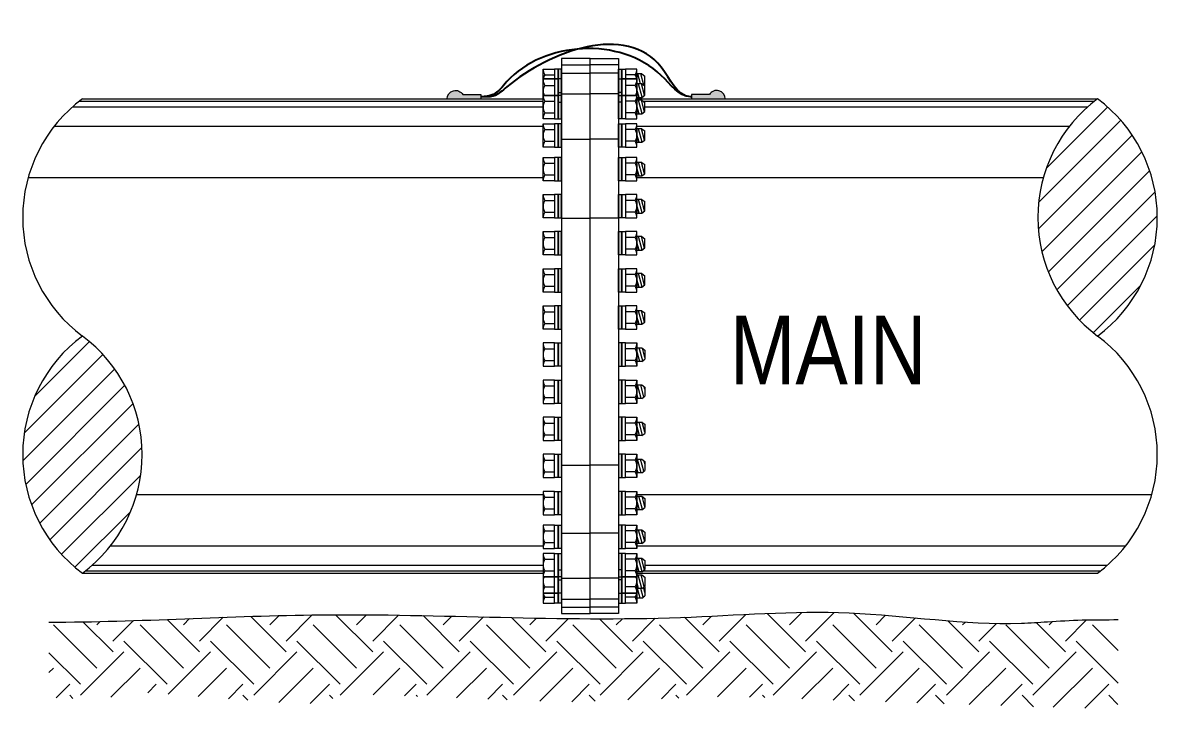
# Model space of a CAD drawing. Header units: inches. Extents: x 0 to 4744, y 0 to 4696.
# Drawn here: x 1224.39 to 1253.11, y 2409.39 to 2426.74 of the extents above; entities that cross this region are included whole.
import ezdxf

# ---------------------------------------------------------------- set-up
doc = ezdxf.new("R2010")
doc.units = ezdxf.units.IN
doc.header["$LTSCALE"] = 0.2
doc.header["$MEASUREMENT"] = 0
for name, color, linetype, lineweight in [('E-WELD', 52, 'Continuous', 15), ('E-WIRE-LEAD', 50, 'Continuous', 25), ('G-ANNO', 122, 'Continuous', 20), ('O-ERTH', 33, 'Continuous', 20), ('U-PIPE', 4, 'Continuous', 15)]:
    doc.layers.add(name, color=color, linetype=linetype, lineweight=lineweight)
doc.styles.get("Standard").update_dxf_attribs({"font": 'ARIALN.TTF'})
pattern_1 = [(105, (916.80963, 1851.597336), (-0.072445042, -0.0194115904), [])]
pattern_2 = [(105, (916.80963, 1851.335344), (-0.072445042, -0.0194115904), [])]
pattern_3 = [(105, (916.80963, 1852.015315), (-0.072445042, -0.0194115904), [])]
pattern_4 = [(105, (916.80963, 1850.8789), (-0.072445042, -0.0194115904), [])]
pattern_5 = [(105, (916.80963, 1850.027466), (-0.072445042, -0.0194115904), [])]
pattern_6 = [(105, (916.80963, 1849.08868), (-0.072445042, -0.0194115904), [])]
pattern_7 = [(105, (916.80963, 1848.1499), (-0.072445042, -0.0194115904), [])]
pattern_8 = [(105, (916.80963, 1847.21112), (-0.072445042, -0.0194115904), [])]
pattern_9 = [(105, (916.80963, 1846.27233), (-0.072445042, -0.0194115904), [])]

msp = doc.modelspace()

# ---------------------------------------------------------------- hatches: boundary and pattern name
at = {"layer": 'E-WELD'}
h = msp.add_hatch(color=256, dxfattribs=at)
h.dxf.hatch_style = 1
edge = h.paths.add_edge_path()
edge.add_line((1235.133, 2424.80794), (1235.99015, 2424.80794))
edge.add_line((1235.99015, 2424.80794), (1235.99015, 2424.91508))
edge.add_line((1235.99015, 2424.91508), (1235.53287, 2424.91508))
edge.add_arc((1235.34729, 2424.80794), 0.21429, 30, 180)
h = msp.add_hatch(color=256, dxfattribs=at)
h.dxf.hatch_style = 1
edge = h.paths.add_edge_path()
edge.add_line((1241.3148, 2424.80794), (1242.17195, 2424.80794))
edge.add_arc((1241.95766, 2424.80794), 0.21429, 360, 510)
edge.add_line((1241.77208, 2424.91508), (1241.3148, 2424.91508))
edge.add_line((1241.3148, 2424.91508), (1241.3148, 2424.80794))
at = {"layer": 'O-ERTH'}
h = msp.add_hatch(dxfattribs=at)
h.set_pattern_fill('EARTH', color=256, scale=6.196816, angle=45)
h.set_pattern_definition([(45, (365.6525, 2119.6991), (2e-16, 2.1909055), [1.549204, -1.549204]), (45, (365.2417, 2120.1099), (2e-16, 2.1909055), [1.549204, -1.549204]), (45, (364.8309, 2120.5207), (2e-16, 2.1909055), [1.549204, -1.549204]), (135, (364.8309, 2120.7946), (-2.1909055, 2e-16), [1.549204, -1.549204]), (135, (365.2417, 2121.2054), (-2.1909055, 2e-16), [1.549204, -1.549204]), (135, (365.6525, 2121.6161), (-2.1909055, 2e-16), [1.549204, -1.549204])])
h.paths.add_polyline_path([(1225.05771, 2411.56818), (1225.05771, 2409.66349), (1226.45293, 2409.60959), (1227.08044, 2409.81868), (1231.55666, 2409.48414), (1232.74503, 2409.75014), (1238.1345, 2409.54684), (1242.30997, 2409.69077), (1247.2144, 2409.51658), (1251.27316, 2409.38857), (1252.11765, 2409.48789), (1252.11765, 2411.64018), (1252.03349, 2411.63532), (1251.77988, 2411.62913), (1251.52599, 2411.62694), (1251.27209, 2411.62434), (1251.01846, 2411.61726), (1250.76511, 2411.60537), (1250.5119, 2411.59036), (1250.2587, 2411.57398), (1250.00544, 2411.55817), (1249.75216, 2411.54526), (1249.49888, 2411.53749), (1249.24565, 2411.53542), (1248.99243, 2411.5385), (1248.73924, 2411.54613), (1248.48607, 2411.55775), (1248.23292, 2411.57277), (1247.97977, 2411.59062), (1247.72662, 2411.61072), (1247.47348, 2411.63249), (1247.22034, 2411.65534), (1246.96718, 2411.67872), (1246.71402, 2411.70202), (1246.46084, 2411.72468), (1246.20763, 2411.74612), (1245.95441, 2411.76576), (1245.70115, 2411.78302), (1245.44786, 2411.79732), (1245.19452, 2411.8081), (1244.94115, 2411.81518), (1244.68775, 2411.81886), (1244.4343, 2411.81946), (1244.18083, 2411.81729), (1243.92732, 2411.81267), (1243.67379, 2411.80592), (1243.42023, 2411.79736), (1243.16666, 2411.78731), (1242.91306, 2411.77609), (1242.65944, 2411.76401), (1242.40581, 2411.75139), (1242.15217, 2411.73856), (1241.89851, 2411.72582), (1241.64485, 2411.71351), (1241.39119, 2411.70193), (1241.13752, 2411.69141), (1240.88385, 2411.68224), (1240.63019, 2411.67452), (1240.37652, 2411.66817), (1240.12286, 2411.66312), (1239.86919, 2411.6593), (1239.61553, 2411.65663), (1239.36187, 2411.65505), (1239.10821, 2411.65448), (1238.85455, 2411.65485), (1238.6009, 2411.65608), (1238.34724, 2411.65811), (1238.09358, 2411.66086), (1237.83993, 2411.66426), (1237.58628, 2411.66823), (1237.33263, 2411.67271), (1237.07898, 2411.67762), (1236.82533, 2411.68289), (1236.57168, 2411.68844), (1236.31803, 2411.69421), (1236.06439, 2411.70012), (1235.81075, 2411.7061), (1235.5571, 2411.71207), (1235.30346, 2411.71797), (1235.04982, 2411.72372), (1234.79618, 2411.72925), (1234.54254, 2411.73449), (1234.28891, 2411.73936), (1234.03527, 2411.74379), (1233.78164, 2411.74771), (1233.528, 2411.75105), (1233.27437, 2411.75373), (1233.02074, 2411.75569), (1232.76711, 2411.75684), (1232.51348, 2411.75713), (1232.25985, 2411.75646), (1232.00623, 2411.75478), (1231.7526, 2411.75202), (1231.49898, 2411.7482), (1231.24536, 2411.74343), (1230.99174, 2411.73778), (1230.73812, 2411.73135), (1230.4845, 2411.72422), (1230.23088, 2411.71648), (1229.97727, 2411.70821), (1229.72366, 2411.69951), (1229.47004, 2411.69046), (1229.21643, 2411.68116), (1228.96283, 2411.67167), (1228.70922, 2411.66211), (1228.45562, 2411.65254), (1228.20201, 2411.64307), (1227.94841, 2411.63377), (1227.69482, 2411.62474), (1227.44122, 2411.61606), (1227.18763, 2411.60783), (1226.93403, 2411.60012), (1226.68044, 2411.59303), (1226.42686, 2411.58664), (1226.17327, 2411.58104), (1225.91969, 2411.57632), (1225.66611, 2411.57257), (1225.41253, 2411.56987), (1225.15896, 2411.56831)])
at = {"layer": 'U-PIPE'}
h = msp.add_hatch(color=256, dxfattribs=at)
h.dxf.hatch_style = 1
h.paths.add_polyline_path([(1238.02843, 2424.97051), (1237.94068, 2424.97051), (1237.94068, 2425.56103), (1238.02843, 2425.56103)])
h = msp.add_hatch(color=256, dxfattribs=at)
h.dxf.hatch_style = 1
h.paths.add_polyline_path([(1239.47141, 2424.97051), (1239.55916, 2424.97051), (1239.55916, 2425.56103), (1239.47141, 2425.56103)])
h = msp.add_hatch(color=256, dxfattribs=at)
h.dxf.hatch_style = 1
h.paths.add_polyline_path([(1238.02843, 2424.72333), (1237.94068, 2424.72333), (1237.94068, 2425.31385), (1238.02843, 2425.31385)])
h = msp.add_hatch(color=256, dxfattribs=at)
h.dxf.hatch_style = 1
h.paths.add_polyline_path([(1239.47141, 2424.72333), (1239.55916, 2424.72333), (1239.55916, 2425.31385), (1239.47141, 2425.31385)])
h = msp.add_hatch(dxfattribs=at)
h.set_pattern_fill('ANSI31', color=256, scale=0.600005, angle=60)
h.set_pattern_definition(pattern_2)
h.paths.add_polyline_path([(1240.06486, 2425.19027), (1239.93867, 2425.19027), (1239.93867, 2425.43745), (1240.06486, 2425.43745), (1240.13752, 2425.38111), (1240.13752, 2425.15044), (1240.12688, 2425.14218)])
h = msp.add_hatch(dxfattribs=at)
h.set_pattern_fill('ANSI31', color=256, scale=0.600005, angle=60)
h.set_pattern_definition(pattern_3)
h.paths.add_polyline_path([(1240.06486, 2424.84691), (1240.13752, 2424.90326), (1240.13752, 2425.13393), (1240.06486, 2425.19027), (1239.93867, 2425.19027), (1239.93867, 2424.84691)])
h = msp.add_hatch(color=256, dxfattribs=at)
h.dxf.hatch_style = 1
h.paths.add_polyline_path([(1238.02843, 2424.30535), (1237.94068, 2424.30535), (1237.94068, 2424.89587), (1238.02843, 2424.89587)])
h = msp.add_hatch(color=256, dxfattribs=at)
h.dxf.hatch_style = 1
h.paths.add_polyline_path([(1239.47141, 2424.30535), (1239.55916, 2424.30535), (1239.55916, 2424.89587), (1239.47141, 2424.89587)])
h = msp.add_hatch(dxfattribs=at)
h.set_pattern_fill('ANSI31', color=256, scale=0.600005, angle=60)
h.set_pattern_definition(pattern_1)
h.paths.add_polyline_path([(1240.06486, 2424.42893), (1240.13752, 2424.48528), (1240.13752, 2424.71595), (1240.06486, 2424.77229), (1239.93867, 2424.77229), (1239.93867, 2424.42893)])
h = msp.add_hatch(dxfattribs=at)
h.set_pattern_fill('ANSI31', color=256, scale=3.781419, angle=360)
h.set_pattern_definition([(45, (576.4061, 5656.3481), (-0.33423339, 0.33423339), [])])
h.paths.add_polyline_path([(1251.59403, 2418.80794, 0.50375448), (1251.59403, 2424.80794, 0.50375448)])
h = msp.add_hatch(color=256, dxfattribs=at)
h.dxf.hatch_style = 1
h.paths.add_polyline_path([(1238.02843, 2423.58692), (1237.94068, 2423.58692), (1237.94068, 2424.17744), (1238.02843, 2424.17744)])
h = msp.add_hatch(color=256, dxfattribs=at)
h.dxf.hatch_style = 1
h.paths.add_polyline_path([(1239.47141, 2423.58692), (1239.55916, 2423.58692), (1239.55916, 2424.17744), (1239.47141, 2424.17744)])
h = msp.add_hatch(dxfattribs=at)
h.set_pattern_fill('ANSI31', color=256, scale=0.600005, angle=60)
h.set_pattern_definition(pattern_4)
h.paths.add_polyline_path([(1240.06486, 2423.7105), (1240.13752, 2423.76684), (1240.13752, 2423.99751), (1240.06486, 2424.05386), (1239.93867, 2424.05386), (1239.93867, 2423.7105)])
h = msp.add_hatch(color=256, dxfattribs=at)
h.dxf.hatch_style = 1
h.paths.add_polyline_path([(1238.02843, 2422.73548), (1237.94068, 2422.73548), (1237.94068, 2423.326), (1238.02843, 2423.326)])
h = msp.add_hatch(color=256, dxfattribs=at)
h.dxf.hatch_style = 1
h.paths.add_polyline_path([(1239.47141, 2422.73548), (1239.55916, 2422.73548), (1239.55916, 2423.326), (1239.47141, 2423.326)])
h = msp.add_hatch(dxfattribs=at)
h.set_pattern_fill('ANSI31', color=256, scale=0.600005, angle=60)
h.set_pattern_definition(pattern_5)
h.paths.add_polyline_path([(1240.06486, 2422.85906), (1240.13752, 2422.91541), (1240.13752, 2423.14608), (1240.06486, 2423.20242), (1239.93867, 2423.20242), (1239.93867, 2422.85906)])
h = msp.add_hatch(color=256, dxfattribs=at)
h.dxf.hatch_style = 1
h.paths.add_polyline_path([(1238.02843, 2421.7967), (1237.94068, 2421.7967), (1237.94068, 2422.38722), (1238.02843, 2422.38722)])
h = msp.add_hatch(color=256, dxfattribs=at)
h.dxf.hatch_style = 1
h.paths.add_polyline_path([(1239.47141, 2421.7967), (1239.55916, 2421.7967), (1239.55916, 2422.38722), (1239.47141, 2422.38722)])
h = msp.add_hatch(dxfattribs=at)
h.set_pattern_fill('ANSI31', color=256, scale=0.600005, angle=60)
h.set_pattern_definition(pattern_6)
h.paths.add_polyline_path([(1240.06486, 2421.92028), (1240.13752, 2421.97662), (1240.13752, 2422.2073), (1240.06486, 2422.26364), (1239.93867, 2422.26364), (1239.93867, 2421.92028)])
h = msp.add_hatch(color=256, dxfattribs=at)
h.dxf.hatch_style = 1
h.paths.add_polyline_path([(1238.02843, 2420.85792), (1237.94068, 2420.85792), (1237.94068, 2421.44844), (1238.02843, 2421.44844)])
h = msp.add_hatch(color=256, dxfattribs=at)
h.dxf.hatch_style = 1
h.paths.add_polyline_path([(1239.47141, 2420.85792), (1239.55916, 2420.85792), (1239.55916, 2421.44844), (1239.47141, 2421.44844)])
h = msp.add_hatch(dxfattribs=at)
h.set_pattern_fill('ANSI31', color=256, scale=0.600005, angle=60)
h.set_pattern_definition(pattern_7)
h.paths.add_polyline_path([(1240.06486, 2420.9815), (1240.13752, 2421.03784), (1240.13752, 2421.26851), (1240.06486, 2421.32486), (1239.93867, 2421.32486), (1239.93867, 2420.9815)])
h = msp.add_hatch(color=256, dxfattribs=at)
h.dxf.hatch_style = 1
h.paths.add_polyline_path([(1238.02843, 2419.91913), (1237.94068, 2419.91913), (1237.94068, 2420.50965), (1238.02843, 2420.50965)])
h = msp.add_hatch(color=256, dxfattribs=at)
h.dxf.hatch_style = 1
h.paths.add_polyline_path([(1239.47141, 2419.91913), (1239.55916, 2419.91913), (1239.55916, 2420.50965), (1239.47141, 2420.50965)])
h = msp.add_hatch(dxfattribs=at)
h.set_pattern_fill('ANSI31', color=256, scale=0.600005, angle=60)
h.set_pattern_definition(pattern_8)
h.paths.add_polyline_path([(1240.06486, 2420.04271), (1240.13752, 2420.09906), (1240.13752, 2420.32973), (1240.06486, 2420.38607), (1239.93867, 2420.38607), (1239.93867, 2420.04271)])
h = msp.add_hatch(color=256, dxfattribs=at)
h.dxf.hatch_style = 1
h.paths.add_polyline_path([(1238.02843, 2418.98035), (1237.94068, 2418.98035), (1237.94068, 2419.57087), (1238.02843, 2419.57087)])
h = msp.add_hatch(color=256, dxfattribs=at)
h.dxf.hatch_style = 1
h.paths.add_polyline_path([(1239.47141, 2418.98035), (1239.55916, 2418.98035), (1239.55916, 2419.57087), (1239.47141, 2419.57087)])
h = msp.add_hatch(dxfattribs=at)
h.set_pattern_fill('ANSI31', color=256, scale=0.600005, angle=60)
h.set_pattern_definition(pattern_9)
h.paths.add_polyline_path([(1240.06486, 2419.10393), (1240.13752, 2419.16027), (1240.13752, 2419.39095), (1240.06486, 2419.44729), (1239.93867, 2419.44729), (1239.93867, 2419.10393)])
h = msp.add_hatch(dxfattribs=at)
h.set_pattern_fill('ANSI31', color=256, scale=3.781419, angle=360)
h.set_pattern_definition([(45, (671.54856, 5656.3481), (-0.33423339, 0.33423339), [])])
h.paths.add_polyline_path([(1225.90581, 2418.80794, 0.50375448), (1225.90581, 2412.80794, 0.50375448)])
h = msp.add_hatch(color=256, dxfattribs=at)
h.dxf.hatch_style = 1
h.paths.add_polyline_path([(1238.02843, 2418.63209), (1237.94068, 2418.63209), (1237.94068, 2418.04157), (1238.02843, 2418.04157)])
h = msp.add_hatch(color=256, dxfattribs=at)
h.dxf.hatch_style = 1
h.paths.add_polyline_path([(1239.47141, 2418.63209), (1239.55916, 2418.63209), (1239.55916, 2418.04157), (1239.47141, 2418.04157)])
h = msp.add_hatch(dxfattribs=at)
h.set_pattern_fill('ANSI31', color=256, scale=0.600005, angle=60)
h.set_pattern_definition(pattern_9)
h.paths.add_polyline_path([(1240.06486, 2418.50851), (1240.13752, 2418.45216), (1240.13752, 2418.22149), (1240.06486, 2418.16515), (1239.93867, 2418.16515), (1239.93867, 2418.50851)])
h = msp.add_hatch(color=256, dxfattribs=at)
h.dxf.hatch_style = 1
h.paths.add_polyline_path([(1238.02843, 2417.69331), (1237.94068, 2417.69331), (1237.94068, 2417.10278), (1238.02843, 2417.10278)])
h = msp.add_hatch(color=256, dxfattribs=at)
h.dxf.hatch_style = 1
h.paths.add_polyline_path([(1239.47141, 2417.69331), (1239.55916, 2417.69331), (1239.55916, 2417.10278), (1239.47141, 2417.10278)])
h = msp.add_hatch(dxfattribs=at)
h.set_pattern_fill('ANSI31', color=256, scale=0.600005, angle=60)
h.set_pattern_definition(pattern_8)
h.paths.add_polyline_path([(1240.06486, 2417.56973), (1240.13752, 2417.51338), (1240.13752, 2417.28271), (1240.06486, 2417.22636), (1239.93867, 2417.22636), (1239.93867, 2417.56973)])
h = msp.add_hatch(color=256, dxfattribs=at)
h.dxf.hatch_style = 1
h.paths.add_polyline_path([(1238.02843, 2416.75452), (1237.94068, 2416.75452), (1237.94068, 2416.164), (1238.02843, 2416.164)])
h = msp.add_hatch(color=256, dxfattribs=at)
h.dxf.hatch_style = 1
h.paths.add_polyline_path([(1239.47141, 2416.75452), (1239.55916, 2416.75452), (1239.55916, 2416.164), (1239.47141, 2416.164)])
h = msp.add_hatch(dxfattribs=at)
h.set_pattern_fill('ANSI31', color=256, scale=0.600005, angle=60)
h.set_pattern_definition(pattern_7)
h.paths.add_polyline_path([(1240.06486, 2416.63094), (1240.13752, 2416.5746), (1240.13752, 2416.34393), (1240.06486, 2416.28758), (1239.93867, 2416.28758), (1239.93867, 2416.63094)])
h = msp.add_hatch(color=256, dxfattribs=at)
h.dxf.hatch_style = 1
h.paths.add_polyline_path([(1238.02843, 2415.81574), (1237.94068, 2415.81574), (1237.94068, 2415.22522), (1238.02843, 2415.22522)])
h = msp.add_hatch(color=256, dxfattribs=at)
h.dxf.hatch_style = 1
h.paths.add_polyline_path([(1239.47141, 2415.81574), (1239.55916, 2415.81574), (1239.55916, 2415.22522), (1239.47141, 2415.22522)])
h = msp.add_hatch(dxfattribs=at)
h.set_pattern_fill('ANSI31', color=256, scale=0.600005, angle=60)
h.set_pattern_definition(pattern_6)
h.paths.add_polyline_path([(1240.06486, 2415.69216), (1240.13752, 2415.63581), (1240.13752, 2415.40514), (1240.06486, 2415.3488), (1239.93867, 2415.3488), (1239.93867, 2415.69216)])
h = msp.add_hatch(color=256, dxfattribs=at)
h.dxf.hatch_style = 1
h.paths.add_polyline_path([(1238.02843, 2414.87696), (1237.94068, 2414.87696), (1237.94068, 2414.28643), (1238.02843, 2414.28643)])
h = msp.add_hatch(color=256, dxfattribs=at)
h.dxf.hatch_style = 1
h.paths.add_polyline_path([(1239.47141, 2414.87696), (1239.55916, 2414.87696), (1239.55916, 2414.28643), (1239.47141, 2414.28643)])
h = msp.add_hatch(dxfattribs=at)
h.set_pattern_fill('ANSI31', color=256, scale=0.600005, angle=60)
h.set_pattern_definition(pattern_5)
h.paths.add_polyline_path([(1240.06486, 2414.75338), (1240.13752, 2414.69703), (1240.13752, 2414.46636), (1240.06486, 2414.41001), (1239.93867, 2414.41001), (1239.93867, 2414.75338)])
h = msp.add_hatch(color=256, dxfattribs=at)
h.dxf.hatch_style = 1
h.paths.add_polyline_path([(1238.02843, 2414.02552), (1237.94068, 2414.02552), (1237.94068, 2413.435), (1238.02843, 2413.435)])
h = msp.add_hatch(color=256, dxfattribs=at)
h.dxf.hatch_style = 1
h.paths.add_polyline_path([(1239.47141, 2414.02552), (1239.55916, 2414.02552), (1239.55916, 2413.435), (1239.47141, 2413.435)])
h = msp.add_hatch(dxfattribs=at)
h.set_pattern_fill('ANSI31', color=256, scale=0.600005, angle=60)
h.set_pattern_definition(pattern_4)
h.paths.add_polyline_path([(1240.06486, 2413.90194), (1240.13752, 2413.8456), (1240.13752, 2413.61492), (1240.06486, 2413.55858), (1239.93867, 2413.55858), (1239.93867, 2413.90194)])
h = msp.add_hatch(color=256, dxfattribs=at)
h.dxf.hatch_style = 1
h.paths.add_polyline_path([(1238.02843, 2413.30709), (1237.94068, 2413.30709), (1237.94068, 2412.71656), (1238.02843, 2412.71656)])
h = msp.add_hatch(color=256, dxfattribs=at)
h.dxf.hatch_style = 1
h.paths.add_polyline_path([(1239.47141, 2413.30709), (1239.55916, 2413.30709), (1239.55916, 2412.71656), (1239.47141, 2412.71656)])
h = msp.add_hatch(dxfattribs=at)
h.set_pattern_fill('ANSI31', color=256, scale=0.600005, angle=60)
h.set_pattern_definition(pattern_1)
h.paths.add_polyline_path([(1240.06486, 2413.18351), (1240.13752, 2413.12716), (1240.13752, 2412.89649), (1240.06486, 2412.84014), (1239.93867, 2412.84014), (1239.93867, 2413.18351)])
h = msp.add_hatch(color=256, dxfattribs=at)
h.dxf.hatch_style = 1
h.paths.add_polyline_path([(1238.02843, 2412.88911), (1237.94068, 2412.88911), (1237.94068, 2412.29858), (1238.02843, 2412.29858)])
h = msp.add_hatch(color=256, dxfattribs=at)
h.dxf.hatch_style = 1
h.paths.add_polyline_path([(1239.47141, 2412.88911), (1239.55916, 2412.88911), (1239.55916, 2412.29858), (1239.47141, 2412.29858)])
h = msp.add_hatch(color=256, dxfattribs=at)
h.dxf.hatch_style = 1
h.paths.add_polyline_path([(1238.02843, 2412.64193), (1237.94068, 2412.64193), (1237.94068, 2412.0514), (1238.02843, 2412.0514)])
h = msp.add_hatch(color=256, dxfattribs=at)
h.dxf.hatch_style = 1
h.paths.add_polyline_path([(1239.47141, 2412.64193), (1239.55916, 2412.64193), (1239.55916, 2412.0514), (1239.47141, 2412.0514)])
h = msp.add_hatch(dxfattribs=at)
h.set_pattern_fill('ANSI31', color=256, scale=0.600005, angle=60)
h.set_pattern_definition(pattern_3)
h.paths.add_polyline_path([(1240.06486, 2412.76553), (1240.13752, 2412.70918), (1240.13752, 2412.47851), (1240.06486, 2412.42216), (1239.93867, 2412.42216), (1239.93867, 2412.76553)])
h = msp.add_hatch(dxfattribs=at)
h.set_pattern_fill('ANSI31', color=256, scale=0.600005, angle=60)
h.set_pattern_definition(pattern_2)
h.paths.add_polyline_path([(1240.06486, 2412.42216), (1239.93867, 2412.42216), (1239.93867, 2412.17498), (1240.06486, 2412.17498), (1240.13752, 2412.23133), (1240.13752, 2412.462), (1240.12688, 2412.47026)])

# ---------------------------------------------------------------- linework, layer by layer
at = {"layer": 'E-WELD'}
for points in [[(1235.133, 2424.80794, -0.76732699), (1235.53287, 2424.91508), (1235.99015, 2424.91508), (1235.99015, 2424.80794)], [(1242.17195, 2424.80794, 0.76732699), (1241.77208, 2424.91508), (1241.3148, 2424.91508), (1241.3148, 2424.80794)]]:
    msp.add_lwpolyline(points, format="xyb", dxfattribs=at)
at = {"layer": 'E-WIRE-LEAD'}
for points in [[(1241.3148, 2424.86151), (1241.29251, 2424.86206), (1240.55092, 2425.61151), (1236.64931, 2425.11322), (1236.29898, 2424.879), (1235.99015, 2424.86151)], [(1241.3148, 2424.86151), (1241.29251, 2424.86206), (1240.55092, 2425.40269), (1236.64931, 2425.24695), (1236.29898, 2424.92247), (1235.99015, 2424.86151)]]:
    msp.add_spline(points, degree=3, dxfattribs=at)
at = {"layer": 'O-ERTH'}
msp.add_open_spline([(1225.05771, 2411.56805), (1227.34923, 2411.57221), (1232.67755, 2411.94188), (1239.42777, 2411.47815), (1245.34205, 2411.98861), (1248.43165, 2411.45383), (1250.39749, 2411.58319), (1251.21388, 2411.6359), (1251.81278, 2411.62371), (1252.11765, 2411.63902)], degree=3, knots=[46.66416156, 46.66416156, 46.66416156, 46.66416156, 74.40727036, 111.16423389, 128.36389924, 145.98105298, 148.65693865, 152.18778331, 155.88484375, 155.88484375, 155.88484375, 155.88484375], dxfattribs=at)
at = {"layer": 'U-PIPE'}
for p, q in [((1238.02843, 2425.66701), (1238.74992, 2425.66701)), ((1239.47141, 2425.66701), (1238.74992, 2425.66701)), ((1237.60486, 2425.4134), (1237.85293, 2425.4134)), ((1238.02843, 2425.46156), (1238.74992, 2425.46156)), ((1239.47141, 2425.46156), (1238.74992, 2425.46156)), ((1239.89498, 2425.4134), (1239.64691, 2425.4134)), ((1240.06486, 2425.43745), (1240.13752, 2425.38111)), ((1237.60486, 2425.14971), (1237.85293, 2425.14971)), ((1238.02843, 2424.93327), (1238.74992, 2424.93327)), ((1239.47141, 2424.93327), (1238.74992, 2424.93327)), ((1239.89498, 2425.14971), (1239.64691, 2425.14971)), ((1240.06486, 2425.19027), (1240.13752, 2425.13393)), ((1240.12688, 2425.14218), (1240.13752, 2425.15044)), ((1225.82735, 2424.74821), (1237.56117, 2424.74821)), ((1225.90581, 2424.80794), (1237.56117, 2424.80794)), ((1237.60486, 2424.74824), (1237.85293, 2424.74824)), ((1239.89498, 2424.74824), (1239.64691, 2424.74824)), ((1239.93867, 2424.80794), (1251.59403, 2424.80794)), ((1240.06486, 2424.84691), (1240.13752, 2424.90326)), ((1240.06486, 2424.77229), (1240.13752, 2424.71595)), ((1240.09592, 2424.74821), (1251.51557, 2424.74821)), ((1225.65255, 2424.60264), (1237.56117, 2424.60264)), ((1237.60486, 2424.45298), (1237.85293, 2424.45298)), ((1239.89498, 2424.45298), (1239.64691, 2424.45298)), ((1240.06486, 2424.42893), (1240.13752, 2424.48528)), ((1240.13752, 2424.60264), (1251.34076, 2424.60264)), ((1225.1922, 2424.11434), (1237.56117, 2424.11434)), ((1239.93867, 2424.11434), (1250.88042, 2424.11434)), ((1240.06486, 2424.05386), (1240.13752, 2423.99751)), ((1237.60486, 2424.02981), (1237.85293, 2424.02981)), ((1238.02843, 2423.78863), (1238.74992, 2423.78863)), ((1239.47141, 2423.78863), (1238.74992, 2423.78863)), ((1239.89498, 2424.02981), (1239.64691, 2424.02981)), ((1240.06486, 2423.7105), (1240.13752, 2423.76684)), ((1237.60486, 2423.73455), (1237.85293, 2423.73455)), ((1239.89498, 2423.73455), (1239.64691, 2423.73455)), ((1240.06486, 2423.20242), (1240.13752, 2423.14608)), ((1237.60486, 2423.17837), (1237.85293, 2423.17837)), ((1239.89498, 2423.17837), (1239.64691, 2423.17837)), ((1240.06486, 2422.85906), (1240.13752, 2422.91541)), ((1224.53444, 2422.82033), (1237.56117, 2422.82033)), ((1237.60486, 2422.88311), (1237.85293, 2422.88311)), ((1239.89498, 2422.88311), (1239.64691, 2422.88311)), ((1239.93867, 2422.82033), (1250.22265, 2422.82033)), ((1237.60486, 2422.23959), (1237.85293, 2422.23959)), ((1239.89498, 2422.23959), (1239.64691, 2422.23959)), ((1240.06486, 2422.26364), (1240.13752, 2422.2073)), ((1237.60486, 2421.94433), (1237.85293, 2421.94433)), ((1238.02843, 2421.79119), (1238.74992, 2421.79119)), ((1239.47141, 2421.79119), (1238.74992, 2421.79119)), ((1239.89498, 2421.94433), (1239.64691, 2421.94433)), ((1240.06486, 2421.92028), (1240.13752, 2421.97662)), ((1237.60486, 2421.30081), (1237.85293, 2421.30081)), ((1239.89498, 2421.30081), (1239.64691, 2421.30081)), ((1240.06486, 2421.32486), (1240.13752, 2421.26851)), ((1237.60486, 2421.00555), (1237.85293, 2421.00555)), ((1239.89498, 2421.00555), (1239.64691, 2421.00555)), ((1240.06486, 2420.9815), (1240.13752, 2421.03784)), ((1237.60486, 2420.36202), (1237.85293, 2420.36202)), ((1239.89498, 2420.36202), (1239.64691, 2420.36202)), ((1240.06486, 2420.38607), (1240.13752, 2420.32973)), ((1237.60486, 2420.06676), (1237.85293, 2420.06676)), ((1239.89498, 2420.06676), (1239.64691, 2420.06676)), ((1240.06486, 2420.04271), (1240.13752, 2420.09906)), ((1237.60486, 2419.42324), (1237.85293, 2419.42324)), ((1239.89498, 2419.42324), (1239.64691, 2419.42324)), ((1240.06486, 2419.44729), (1240.13752, 2419.39095)), ((1237.60486, 2419.12798), (1237.85293, 2419.12798)), ((1239.89498, 2419.12798), (1239.64691, 2419.12798)), ((1240.06486, 2419.10393), (1240.13752, 2419.16027)), ((1237.60486, 2418.48446), (1237.85293, 2418.48446)), ((1239.89498, 2418.48446), (1239.64691, 2418.48446)), ((1240.06486, 2418.50851), (1240.13752, 2418.45216)), ((1237.60486, 2418.1892), (1237.85293, 2418.1892)), ((1239.89498, 2418.1892), (1239.64691, 2418.1892)), ((1240.06486, 2418.16515), (1240.13752, 2418.22149)), ((1237.60486, 2417.54567), (1237.85293, 2417.54567)), ((1239.89498, 2417.54567), (1239.64691, 2417.54567)), ((1240.06486, 2417.56973), (1240.13752, 2417.51338)), ((1237.60486, 2417.25041), (1237.85293, 2417.25041)), ((1239.89498, 2417.25041), (1239.64691, 2417.25041)), ((1240.06486, 2417.22636), (1240.13752, 2417.28271)), ((1237.60486, 2416.60689), (1237.85293, 2416.60689)), ((1239.89498, 2416.60689), (1239.64691, 2416.60689)), ((1240.06486, 2416.63094), (1240.13752, 2416.5746)), ((1237.60486, 2416.31163), (1237.85293, 2416.31163)), ((1239.89498, 2416.31163), (1239.64691, 2416.31163)), ((1240.06486, 2416.28758), (1240.13752, 2416.34393)), ((1237.60486, 2415.66811), (1237.85293, 2415.66811)), ((1238.02843, 2415.54384), (1238.74992, 2415.54384)), ((1239.47141, 2415.54384), (1238.74992, 2415.54384)), ((1239.89498, 2415.66811), (1239.64691, 2415.66811)), ((1240.06486, 2415.69216), (1240.13752, 2415.63581)), ((1237.60486, 2415.37285), (1237.85293, 2415.37285)), ((1239.89498, 2415.37285), (1239.64691, 2415.37285)), ((1240.06486, 2415.3488), (1240.13752, 2415.40514)), ((1227.27718, 2414.79554), (1237.56117, 2414.79554)), ((1237.60486, 2414.72933), (1237.85293, 2414.72933)), ((1239.89498, 2414.72933), (1239.64691, 2414.72933)), ((1239.93867, 2414.79554), (1252.9654, 2414.79554)), ((1240.06486, 2414.75338), (1240.13752, 2414.69703)), ((1237.60486, 2414.43406), (1237.85293, 2414.43406)), ((1239.89498, 2414.43406), (1239.64691, 2414.43406)), ((1240.06486, 2414.41001), (1240.13752, 2414.46636)), ((1237.60486, 2413.87789), (1237.85293, 2413.87789)), ((1238.02843, 2413.8238), (1238.74992, 2413.8238)), ((1239.47141, 2413.8238), (1238.74992, 2413.8238)), ((1239.89498, 2413.87789), (1239.64691, 2413.87789)), ((1240.06486, 2413.90194), (1240.13752, 2413.8456)), ((1226.61942, 2413.50154), (1237.56117, 2413.50154)), ((1237.60486, 2413.58263), (1237.85293, 2413.58263)), ((1239.89498, 2413.58263), (1239.64691, 2413.58263)), ((1239.93867, 2413.50154), (1252.30763, 2413.50154)), ((1240.06486, 2413.55858), (1240.13752, 2413.61492)), ((1237.60486, 2413.15946), (1237.85293, 2413.15946)), ((1239.89498, 2413.15946), (1239.64691, 2413.15946)), ((1240.06486, 2413.18351), (1240.13752, 2413.12716)), ((1225.98427, 2412.86767), (1237.56117, 2412.86767)), ((1226.15908, 2413.01324), (1237.56117, 2413.01324)), ((1237.60486, 2412.86419), (1237.85293, 2412.86419)), ((1239.89498, 2412.86419), (1239.64691, 2412.86419)), ((1240.06486, 2412.84014), (1240.13752, 2412.89649)), ((1240.10036, 2412.86767), (1251.67248, 2412.86767)), ((1240.13752, 2413.01324), (1251.84729, 2413.01324)), ((1225.90581, 2412.80794), (1237.56117, 2412.80794)), ((1238.02843, 2412.67917), (1238.74992, 2412.67917)), ((1239.47141, 2412.67917), (1238.74992, 2412.67917)), ((1239.93867, 2412.80794), (1251.59403, 2412.80794)), ((1240.06486, 2412.76553), (1240.13752, 2412.70918)), ((1237.60486, 2412.46273), (1237.85293, 2412.46273)), ((1239.89498, 2412.46273), (1239.64691, 2412.46273)), ((1240.06486, 2412.42216), (1240.13752, 2412.47851)), ((1240.12688, 2412.47026), (1240.13752, 2412.462)), ((1237.60486, 2412.19903), (1237.85293, 2412.19903)), ((1238.02843, 2412.15088), (1238.74992, 2412.15088)), ((1239.47141, 2412.15088), (1238.74992, 2412.15088)), ((1239.89498, 2412.19903), (1239.64691, 2412.19903)), ((1240.06486, 2412.17498), (1240.13752, 2412.23133)), ((1238.02843, 2411.94543), (1238.74992, 2411.94543)), ((1239.47141, 2411.94543), (1238.74992, 2411.94543))]:
    msp.add_line(p, q, dxfattribs=at)
for points in [[(1238.02843, 2411.78698), (1238.74992, 2411.78698), (1238.74992, 2425.82546), (1238.02843, 2425.82546)], [(1239.47141, 2411.78698), (1238.74992, 2411.78698), (1238.74992, 2425.82546), (1239.47141, 2425.82546)], [(1237.85293, 2425.31385), (1237.56117, 2425.31385), (1237.56117, 2425.56103), (1237.85293, 2425.56103)], [(1237.85293, 2425.31385), (1237.94068, 2425.31385), (1237.94068, 2425.56103), (1237.85293, 2425.56103)], [(1237.94068, 2424.97051), (1238.02843, 2424.97051), (1238.02843, 2425.56103), (1237.94068, 2425.56103)], [(1239.55916, 2424.97051), (1239.47141, 2424.97051), (1239.47141, 2425.56103), (1239.55916, 2425.56103)], [(1239.64691, 2425.31385), (1239.55916, 2425.31385), (1239.55916, 2425.56103), (1239.64691, 2425.56103)], [(1239.64691, 2425.31385), (1239.93867, 2425.31385), (1239.93867, 2425.56103), (1239.64691, 2425.56103)], [(1237.85293, 2424.89587), (1237.56117, 2424.89587), (1237.56117, 2425.31385), (1237.85293, 2425.31385)], [(1237.85293, 2424.89587), (1237.94068, 2424.89587), (1237.94068, 2425.31385), (1237.85293, 2425.31385)], [(1237.94068, 2424.72333), (1238.02843, 2424.72333), (1238.02843, 2425.31385), (1237.94068, 2425.31385)], [(1239.55916, 2424.72333), (1239.47141, 2424.72333), (1239.47141, 2425.31385), (1239.55916, 2425.31385)], [(1239.64691, 2424.89587), (1239.55916, 2424.89587), (1239.55916, 2425.31385), (1239.64691, 2425.31385)], [(1239.64691, 2424.89587), (1239.93867, 2424.89587), (1239.93867, 2425.31385), (1239.64691, 2425.31385)], [(1237.85293, 2424.30535), (1237.56117, 2424.30535), (1237.56117, 2424.89587), (1237.85293, 2424.89587)], [(1237.85293, 2424.30535), (1237.94068, 2424.30535), (1237.94068, 2424.89587), (1237.85293, 2424.89587)], [(1237.94068, 2424.30535), (1238.02843, 2424.30535), (1238.02843, 2424.89587), (1237.94068, 2424.89587)], [(1239.55916, 2424.30535), (1239.47141, 2424.30535), (1239.47141, 2424.89587), (1239.55916, 2424.89587)], [(1239.64691, 2424.30535), (1239.55916, 2424.30535), (1239.55916, 2424.89587), (1239.64691, 2424.89587)], [(1239.64691, 2424.30535), (1239.93867, 2424.30535), (1239.93867, 2424.89587), (1239.64691, 2424.89587)], [(1237.85293, 2423.58692), (1237.56117, 2423.58692), (1237.56117, 2424.17744), (1237.85293, 2424.17744)], [(1237.85293, 2423.58692), (1237.94068, 2423.58692), (1237.94068, 2424.17744), (1237.85293, 2424.17744)], [(1237.94068, 2423.58692), (1238.02843, 2423.58692), (1238.02843, 2424.17744), (1237.94068, 2424.17744)], [(1239.55916, 2423.58692), (1239.47141, 2423.58692), (1239.47141, 2424.17744), (1239.55916, 2424.17744)], [(1239.64691, 2423.58692), (1239.55916, 2423.58692), (1239.55916, 2424.17744), (1239.64691, 2424.17744)], [(1239.64691, 2423.58692), (1239.93867, 2423.58692), (1239.93867, 2424.17744), (1239.64691, 2424.17744)], [(1237.85293, 2422.73548), (1237.56117, 2422.73548), (1237.56117, 2423.326), (1237.85293, 2423.326)], [(1237.85293, 2422.73548), (1237.94068, 2422.73548), (1237.94068, 2423.326), (1237.85293, 2423.326)], [(1237.94068, 2422.73548), (1238.02843, 2422.73548), (1238.02843, 2423.326), (1237.94068, 2423.326)], [(1239.55916, 2422.73548), (1239.47141, 2422.73548), (1239.47141, 2423.326), (1239.55916, 2423.326)], [(1239.64691, 2422.73548), (1239.55916, 2422.73548), (1239.55916, 2423.326), (1239.64691, 2423.326)], [(1239.64691, 2422.73548), (1239.93867, 2422.73548), (1239.93867, 2423.326), (1239.64691, 2423.326)], [(1237.85293, 2421.7967), (1237.56117, 2421.7967), (1237.56117, 2422.38722), (1237.85293, 2422.38722)], [(1237.85293, 2421.7967), (1237.94068, 2421.7967), (1237.94068, 2422.38722), (1237.85293, 2422.38722)], [(1237.94068, 2421.7967), (1238.02843, 2421.7967), (1238.02843, 2422.38722), (1237.94068, 2422.38722)], [(1239.55916, 2421.7967), (1239.47141, 2421.7967), (1239.47141, 2422.38722), (1239.55916, 2422.38722)], [(1239.64691, 2421.7967), (1239.55916, 2421.7967), (1239.55916, 2422.38722), (1239.64691, 2422.38722)], [(1239.64691, 2421.7967), (1239.93867, 2421.7967), (1239.93867, 2422.38722), (1239.64691, 2422.38722)], [(1237.85293, 2420.85792), (1237.56117, 2420.85792), (1237.56117, 2421.44844), (1237.85293, 2421.44844)], [(1237.85293, 2420.85792), (1237.94068, 2420.85792), (1237.94068, 2421.44844), (1237.85293, 2421.44844)], [(1237.94068, 2420.85792), (1238.02843, 2420.85792), (1238.02843, 2421.44844), (1237.94068, 2421.44844)], [(1239.55916, 2420.85792), (1239.47141, 2420.85792), (1239.47141, 2421.44844), (1239.55916, 2421.44844)], [(1239.64691, 2420.85792), (1239.55916, 2420.85792), (1239.55916, 2421.44844), (1239.64691, 2421.44844)], [(1239.64691, 2420.85792), (1239.93867, 2420.85792), (1239.93867, 2421.44844), (1239.64691, 2421.44844)], [(1237.85293, 2419.91913), (1237.56117, 2419.91913), (1237.56117, 2420.50965), (1237.85293, 2420.50965)], [(1237.85293, 2419.91913), (1237.94068, 2419.91913), (1237.94068, 2420.50965), (1237.85293, 2420.50965)], [(1237.94068, 2419.91913), (1238.02843, 2419.91913), (1238.02843, 2420.50965), (1237.94068, 2420.50965)], [(1239.55916, 2419.91913), (1239.47141, 2419.91913), (1239.47141, 2420.50965), (1239.55916, 2420.50965)], [(1239.64691, 2419.91913), (1239.55916, 2419.91913), (1239.55916, 2420.50965), (1239.64691, 2420.50965)], [(1239.64691, 2419.91913), (1239.93867, 2419.91913), (1239.93867, 2420.50965), (1239.64691, 2420.50965)], [(1237.85293, 2418.98035), (1237.56117, 2418.98035), (1237.56117, 2419.57087), (1237.85293, 2419.57087)], [(1237.85293, 2418.98035), (1237.94068, 2418.98035), (1237.94068, 2419.57087), (1237.85293, 2419.57087)], [(1237.94068, 2418.98035), (1238.02843, 2418.98035), (1238.02843, 2419.57087), (1237.94068, 2419.57087)], [(1239.55916, 2418.98035), (1239.47141, 2418.98035), (1239.47141, 2419.57087), (1239.55916, 2419.57087)], [(1239.64691, 2418.98035), (1239.55916, 2418.98035), (1239.55916, 2419.57087), (1239.64691, 2419.57087)], [(1239.64691, 2418.98035), (1239.93867, 2418.98035), (1239.93867, 2419.57087), (1239.64691, 2419.57087)], [(1237.85293, 2418.63209), (1237.56117, 2418.63209), (1237.56117, 2418.04157), (1237.85293, 2418.04157)], [(1237.85293, 2418.63209), (1237.94068, 2418.63209), (1237.94068, 2418.04157), (1237.85293, 2418.04157)], [(1237.94068, 2418.63209), (1238.02843, 2418.63209), (1238.02843, 2418.04157), (1237.94068, 2418.04157)], [(1239.55916, 2418.63209), (1239.47141, 2418.63209), (1239.47141, 2418.04157), (1239.55916, 2418.04157)], [(1239.64691, 2418.63209), (1239.55916, 2418.63209), (1239.55916, 2418.04157), (1239.64691, 2418.04157)], [(1239.64691, 2418.63209), (1239.93867, 2418.63209), (1239.93867, 2418.04157), (1239.64691, 2418.04157)], [(1237.85293, 2417.69331), (1237.56117, 2417.69331), (1237.56117, 2417.10278), (1237.85293, 2417.10278)], [(1237.85293, 2417.69331), (1237.94068, 2417.69331), (1237.94068, 2417.10278), (1237.85293, 2417.10278)], [(1237.94068, 2417.69331), (1238.02843, 2417.69331), (1238.02843, 2417.10278), (1237.94068, 2417.10278)], [(1239.55916, 2417.69331), (1239.47141, 2417.69331), (1239.47141, 2417.10278), (1239.55916, 2417.10278)], [(1239.64691, 2417.69331), (1239.55916, 2417.69331), (1239.55916, 2417.10278), (1239.64691, 2417.10278)], [(1239.64691, 2417.69331), (1239.93867, 2417.69331), (1239.93867, 2417.10278), (1239.64691, 2417.10278)], [(1237.85293, 2416.75452), (1237.56117, 2416.75452), (1237.56117, 2416.164), (1237.85293, 2416.164)], [(1237.85293, 2416.75452), (1237.94068, 2416.75452), (1237.94068, 2416.164), (1237.85293, 2416.164)], [(1237.94068, 2416.75452), (1238.02843, 2416.75452), (1238.02843, 2416.164), (1237.94068, 2416.164)], [(1239.55916, 2416.75452), (1239.47141, 2416.75452), (1239.47141, 2416.164), (1239.55916, 2416.164)], [(1239.64691, 2416.75452), (1239.55916, 2416.75452), (1239.55916, 2416.164), (1239.64691, 2416.164)], [(1239.64691, 2416.75452), (1239.93867, 2416.75452), (1239.93867, 2416.164), (1239.64691, 2416.164)], [(1237.85293, 2415.81574), (1237.56117, 2415.81574), (1237.56117, 2415.22522), (1237.85293, 2415.22522)], [(1237.85293, 2415.81574), (1237.94068, 2415.81574), (1237.94068, 2415.22522), (1237.85293, 2415.22522)], [(1237.94068, 2415.81574), (1238.02843, 2415.81574), (1238.02843, 2415.22522), (1237.94068, 2415.22522)], [(1239.55916, 2415.81574), (1239.47141, 2415.81574), (1239.47141, 2415.22522), (1239.55916, 2415.22522)], [(1239.64691, 2415.81574), (1239.55916, 2415.81574), (1239.55916, 2415.22522), (1239.64691, 2415.22522)], [(1239.64691, 2415.81574), (1239.93867, 2415.81574), (1239.93867, 2415.22522), (1239.64691, 2415.22522)], [(1237.85293, 2414.87696), (1237.56117, 2414.87696), (1237.56117, 2414.28643), (1237.85293, 2414.28643)], [(1237.85293, 2414.87696), (1237.94068, 2414.87696), (1237.94068, 2414.28643), (1237.85293, 2414.28643)], [(1237.94068, 2414.87696), (1238.02843, 2414.87696), (1238.02843, 2414.28643), (1237.94068, 2414.28643)], [(1239.55916, 2414.87696), (1239.47141, 2414.87696), (1239.47141, 2414.28643), (1239.55916, 2414.28643)], [(1239.64691, 2414.87696), (1239.55916, 2414.87696), (1239.55916, 2414.28643), (1239.64691, 2414.28643)], [(1239.64691, 2414.87696), (1239.93867, 2414.87696), (1239.93867, 2414.28643), (1239.64691, 2414.28643)], [(1237.85293, 2414.02552), (1237.56117, 2414.02552), (1237.56117, 2413.435), (1237.85293, 2413.435)], [(1237.85293, 2414.02552), (1237.94068, 2414.02552), (1237.94068, 2413.435), (1237.85293, 2413.435)], [(1237.94068, 2414.02552), (1238.02843, 2414.02552), (1238.02843, 2413.435), (1237.94068, 2413.435)], [(1239.55916, 2414.02552), (1239.47141, 2414.02552), (1239.47141, 2413.435), (1239.55916, 2413.435)], [(1239.64691, 2414.02552), (1239.55916, 2414.02552), (1239.55916, 2413.435), (1239.64691, 2413.435)], [(1239.64691, 2414.02552), (1239.93867, 2414.02552), (1239.93867, 2413.435), (1239.64691, 2413.435)], [(1237.85293, 2413.30709), (1237.56117, 2413.30709), (1237.56117, 2412.71656), (1237.85293, 2412.71656)], [(1237.85293, 2413.30709), (1237.94068, 2413.30709), (1237.94068, 2412.71656), (1237.85293, 2412.71656)], [(1237.94068, 2413.30709), (1238.02843, 2413.30709), (1238.02843, 2412.71656), (1237.94068, 2412.71656)], [(1239.55916, 2413.30709), (1239.47141, 2413.30709), (1239.47141, 2412.71656), (1239.55916, 2412.71656)], [(1239.64691, 2413.30709), (1239.55916, 2413.30709), (1239.55916, 2412.71656), (1239.64691, 2412.71656)], [(1239.64691, 2413.30709), (1239.93867, 2413.30709), (1239.93867, 2412.71656), (1239.64691, 2412.71656)], [(1237.94068, 2412.88911), (1238.02843, 2412.88911), (1238.02843, 2412.29858), (1237.94068, 2412.29858)], [(1239.55916, 2412.88911), (1239.47141, 2412.88911), (1239.47141, 2412.29858), (1239.55916, 2412.29858)], [(1237.85293, 2412.71656), (1237.56117, 2412.71656), (1237.56117, 2412.29858), (1237.85293, 2412.29858)], [(1237.85293, 2412.71656), (1237.94068, 2412.71656), (1237.94068, 2412.29858), (1237.85293, 2412.29858)], [(1237.94068, 2412.64193), (1238.02843, 2412.64193), (1238.02843, 2412.0514), (1237.94068, 2412.0514)], [(1239.55916, 2412.64193), (1239.47141, 2412.64193), (1239.47141, 2412.0514), (1239.55916, 2412.0514)], [(1239.64691, 2412.71656), (1239.55916, 2412.71656), (1239.55916, 2412.29858), (1239.64691, 2412.29858)], [(1239.64691, 2412.71656), (1239.93867, 2412.71656), (1239.93867, 2412.29858), (1239.64691, 2412.29858)], [(1237.85293, 2412.29858), (1237.56117, 2412.29858), (1237.56117, 2412.0514), (1237.85293, 2412.0514)], [(1237.85293, 2412.29858), (1237.94068, 2412.29858), (1237.94068, 2412.0514), (1237.85293, 2412.0514)], [(1239.64691, 2412.29858), (1239.55916, 2412.29858), (1239.55916, 2412.0514), (1239.64691, 2412.0514)], [(1239.64691, 2412.29858), (1239.93867, 2412.29858), (1239.93867, 2412.0514), (1239.64691, 2412.0514)]]:
    msp.add_lwpolyline(points, close=True, dxfattribs=at)
for points in [[(1240.06486, 2425.43745), (1239.93867, 2425.43745), (1239.93867, 2425.09409)], [(1240.13752, 2425.15044), (1240.13752, 2425.38111)], [(1240.06486, 2425.19027), (1239.93867, 2425.19027), (1239.93867, 2424.84691), (1240.06486, 2424.84691)], [(1240.13752, 2424.90326), (1240.13752, 2425.13393)], [(1240.06486, 2424.77229), (1239.93867, 2424.77229), (1239.93867, 2424.42893), (1240.06486, 2424.42893)], [(1240.13752, 2424.48528), (1240.13752, 2424.71595)], [(1240.06486, 2424.05386), (1239.93867, 2424.05386), (1239.93867, 2423.7105), (1240.06486, 2423.7105)], [(1240.13752, 2423.76684), (1240.13752, 2423.99751)], [(1240.06486, 2423.20242), (1239.93867, 2423.20242), (1239.93867, 2422.85906), (1240.06486, 2422.85906)], [(1240.13752, 2422.91541), (1240.13752, 2423.14608)], [(1240.06486, 2422.26364), (1239.93867, 2422.26364), (1239.93867, 2421.92028), (1240.06486, 2421.92028)], [(1240.13752, 2421.97662), (1240.13752, 2422.2073)], [(1240.06486, 2421.32486), (1239.93867, 2421.32486), (1239.93867, 2420.9815), (1240.06486, 2420.9815)], [(1240.13752, 2421.03784), (1240.13752, 2421.26851)], [(1240.06486, 2420.38607), (1239.93867, 2420.38607), (1239.93867, 2420.04271), (1240.06486, 2420.04271)], [(1240.13752, 2420.09906), (1240.13752, 2420.32973)], [(1240.06486, 2419.44729), (1239.93867, 2419.44729), (1239.93867, 2419.10393), (1240.06486, 2419.10393)], [(1240.13752, 2419.16027), (1240.13752, 2419.39095)], [(1240.06486, 2418.16515), (1239.93867, 2418.16515), (1239.93867, 2418.50851), (1240.06486, 2418.50851)], [(1240.13752, 2418.45216), (1240.13752, 2418.22149)], [(1240.06486, 2417.22636), (1239.93867, 2417.22636), (1239.93867, 2417.56973), (1240.06486, 2417.56973)], [(1240.13752, 2417.51338), (1240.13752, 2417.28271)], [(1240.06486, 2416.28758), (1239.93867, 2416.28758), (1239.93867, 2416.63094), (1240.06486, 2416.63094)], [(1240.13752, 2416.5746), (1240.13752, 2416.34393)], [(1240.06486, 2415.3488), (1239.93867, 2415.3488), (1239.93867, 2415.69216), (1240.06486, 2415.69216)], [(1240.13752, 2415.63581), (1240.13752, 2415.40514)], [(1240.06486, 2414.41001), (1239.93867, 2414.41001), (1239.93867, 2414.75338), (1240.06486, 2414.75338)], [(1240.13752, 2414.69703), (1240.13752, 2414.46636)], [(1240.06486, 2413.55858), (1239.93867, 2413.55858), (1239.93867, 2413.90194), (1240.06486, 2413.90194)], [(1240.13752, 2413.8456), (1240.13752, 2413.61492)], [(1240.06486, 2412.84014), (1239.93867, 2412.84014), (1239.93867, 2413.18351), (1240.06486, 2413.18351)], [(1240.13752, 2413.12716), (1240.13752, 2412.89649)], [(1240.06486, 2412.42216), (1239.93867, 2412.42216), (1239.93867, 2412.76553), (1240.06486, 2412.76553)], [(1240.13752, 2412.70918), (1240.13752, 2412.47851)], [(1240.06486, 2412.17498), (1239.93867, 2412.17498), (1239.93867, 2412.51835)], [(1240.13752, 2412.462), (1240.13752, 2412.23133)]]:
    msp.add_lwpolyline(points, dxfattribs=at)
for centre, radius, start, end in [((1237.83246, 2425.56103), 0.27128, 180, 212.969576), ((1239.66738, 2425.56103), 0.27128, 327.030424, 0), ((1237.83246, 2425.29734), 0.27128, 180, 212.969576), ((1237.83246, 2425.26577), 0.27128, 147.030424, 169.791226), ((1239.66738, 2425.26577), 0.27128, 10.208774, 32.969576), ((1239.66738, 2425.29734), 0.27128, 327.030424, 0), ((1237.83246, 2425.00208), 0.27128, 147.030424, 180), ((1237.83246, 2425.01859), 0.27128, 180, 206.895362), ((1239.66738, 2425.00208), 0.27128, 0, 32.969576), ((1239.66738, 2425.01859), 0.27128, 333.104638, 0), ((1228.12782, 2421.80794), 3.73327, 126.526229, 233.473771), ((1237.83246, 2424.89587), 0.27128, 180, 212.969576), ((1237.83246, 2424.60061), 0.27128, 147.030424, 180), ((1239.66738, 2424.89587), 0.27128, 327.030424, 0), ((1239.66738, 2424.60061), 0.27128, 0, 32.969576), ((1253.81604, 2421.80794), 3.73327, 126.526229, 233.473771), ((1249.37202, 2421.80794), 3.73327, 306.526229, 53.473771), ((1237.83246, 2424.60061), 0.27128, 180, 212.969576), ((1237.83246, 2424.30535), 0.27128, 147.030424, 180), ((1239.66738, 2424.60061), 0.27128, 327.030424, 0), ((1239.66738, 2424.30535), 0.27128, 0, 32.969576), ((1237.83246, 2424.17744), 0.27128, 180, 212.969576), ((1239.66738, 2424.17744), 0.27128, 327.030424, 0), ((1237.83246, 2423.88218), 0.27128, 147.030424, 180), ((1237.83246, 2423.88218), 0.27128, 180, 212.969576), ((1239.66738, 2423.88218), 0.27128, 0, 32.969576), ((1239.66738, 2423.88218), 0.27128, 327.030424, 0), ((1237.83246, 2423.58692), 0.27128, 147.030424, 180), ((1239.66738, 2423.58692), 0.27128, 0, 32.969576), ((1237.83246, 2423.326), 0.27128, 180, 212.969576), ((1239.66738, 2423.326), 0.27128, 327.030424, 0), ((1237.83246, 2423.03074), 0.27128, 147.030424, 180), ((1237.83246, 2423.03074), 0.27128, 180, 212.969576), ((1239.66738, 2423.03074), 0.27128, 0, 32.969576), ((1239.66738, 2423.03074), 0.27128, 327.030424, 0), ((1237.83246, 2422.73548), 0.27128, 147.030424, 180), ((1239.66738, 2422.73548), 0.27128, 0, 32.969576), ((1237.83246, 2422.38722), 0.27128, 180, 212.969576), ((1239.66738, 2422.38722), 0.27128, 327.030424, 0), ((1237.83246, 2422.09196), 0.27128, 147.030424, 180), ((1237.83246, 2422.09196), 0.27128, 180, 212.969576), ((1239.66738, 2422.09196), 0.27128, 0, 32.969576), ((1239.66738, 2422.09196), 0.27128, 327.030424, 0), ((1237.83246, 2421.7967), 0.27128, 147.030424, 180), ((1239.66738, 2421.7967), 0.27128, 0, 32.969576), ((1237.83246, 2421.44844), 0.27128, 180, 212.969576), ((1237.83246, 2421.15318), 0.27128, 147.030424, 180), ((1239.66738, 2421.44844), 0.27128, 327.030424, 0), ((1239.66738, 2421.15318), 0.27128, 0, 32.969576), ((1237.83246, 2421.15318), 0.27128, 180, 212.969576), ((1237.83246, 2420.85792), 0.27128, 147.030424, 180), ((1239.66738, 2421.15318), 0.27128, 327.030424, 0), ((1239.66738, 2420.85792), 0.27128, 0, 32.969576), ((1237.83246, 2420.50965), 0.27128, 180, 212.969576), ((1237.83246, 2420.21439), 0.27128, 147.030424, 180), ((1239.66738, 2420.50965), 0.27128, 327.030424, 0), ((1239.66738, 2420.21439), 0.27128, 0, 32.969576), ((1237.83246, 2420.21439), 0.27128, 180, 212.969576), ((1237.83246, 2419.91913), 0.27128, 147.030424, 180), ((1239.66738, 2420.21439), 0.27128, 327.030424, 0), ((1239.66738, 2419.91913), 0.27128, 0, 32.969576), ((1237.83246, 2419.57087), 0.27128, 180, 212.969576), ((1239.66738, 2419.57087), 0.27128, 327.030424, 0), ((1237.83246, 2419.27561), 0.27128, 147.030424, 180), ((1237.83246, 2419.27561), 0.27128, 180, 212.969576), ((1239.66738, 2419.27561), 0.27128, 0, 32.969576), ((1239.66738, 2419.27561), 0.27128, 327.030424, 0), ((1237.83246, 2418.98035), 0.27128, 147.030424, 180), ((1239.66738, 2418.98035), 0.27128, 0, 32.969576), ((1228.12782, 2415.80794), 3.73327, 126.526229, 233.473771), ((1223.6838, 2415.80794), 3.73327, 306.526229, 53.473771), ((1237.83246, 2418.63209), 0.27128, 180, 212.969576), ((1239.66738, 2418.63209), 0.27128, 327.030424, 0), ((1249.37202, 2415.80794), 3.73327, 306.526229, 53.473771), ((1237.83246, 2418.33683), 0.27128, 147.030424, 180), ((1237.83246, 2418.33683), 0.27128, 180, 212.969576), ((1239.66738, 2418.33683), 0.27128, 0, 32.969576), ((1239.66738, 2418.33683), 0.27128, 327.030424, 0), ((1237.83246, 2418.04157), 0.27128, 147.030424, 180), ((1239.66738, 2418.04157), 0.27128, 0, 32.969576), ((1237.83246, 2417.69331), 0.27128, 180, 212.969576), ((1237.83246, 2417.39804), 0.27128, 147.030424, 180), ((1239.66738, 2417.69331), 0.27128, 327.030424, 0), ((1239.66738, 2417.39804), 0.27128, 0, 32.969576), ((1237.83246, 2417.39804), 0.27128, 180, 212.969576), ((1237.83246, 2417.10278), 0.27128, 147.030424, 180), ((1239.66738, 2417.39804), 0.27128, 327.030424, 0), ((1239.66738, 2417.10278), 0.27128, 0, 32.969576), ((1237.83246, 2416.75452), 0.27128, 180, 212.969576), ((1237.83246, 2416.45926), 0.27128, 147.030424, 180), ((1239.66738, 2416.75452), 0.27128, 327.030424, 0), ((1239.66738, 2416.45926), 0.27128, 0, 32.969576), ((1237.83246, 2416.45926), 0.27128, 180, 212.969576), ((1237.83246, 2416.164), 0.27128, 147.030424, 180), ((1239.66738, 2416.45926), 0.27128, 327.030424, 0), ((1239.66738, 2416.164), 0.27128, 0, 32.969576), ((1237.83246, 2415.81574), 0.27128, 180, 212.969576), ((1239.66738, 2415.81574), 0.27128, 327.030424, 0), ((1237.83246, 2415.52048), 0.27128, 147.030424, 180), ((1237.83246, 2415.52048), 0.27128, 180, 212.969576), ((1239.66738, 2415.52048), 0.27128, 0, 32.969576), ((1239.66738, 2415.52048), 0.27128, 327.030424, 0), ((1237.83246, 2415.22522), 0.27128, 147.030424, 180), ((1239.66738, 2415.22522), 0.27128, 0, 32.969576), ((1237.83246, 2414.87696), 0.27128, 180, 212.969576), ((1239.66738, 2414.87696), 0.27128, 327.030424, 0), ((1237.83246, 2414.58169), 0.27128, 147.030424, 180), ((1237.83246, 2414.58169), 0.27128, 180, 212.969576), ((1239.66738, 2414.58169), 0.27128, 0, 32.969576), ((1239.66738, 2414.58169), 0.27128, 327.030424, 0), ((1237.83246, 2414.28643), 0.27128, 147.030424, 180), ((1239.66738, 2414.28643), 0.27128, 0, 32.969576), ((1237.83246, 2414.02552), 0.27128, 180, 212.969576), ((1239.66738, 2414.02552), 0.27128, 327.030424, 0), ((1237.83246, 2413.73026), 0.27128, 147.030424, 180), ((1237.83246, 2413.73026), 0.27128, 180, 212.969576), ((1239.66738, 2413.73026), 0.27128, 0, 32.969576), ((1239.66738, 2413.73026), 0.27128, 327.030424, 0), ((1237.83246, 2413.435), 0.27128, 147.030424, 180), ((1239.66738, 2413.435), 0.27128, 0, 32.969576), ((1237.83246, 2413.30709), 0.27128, 180, 212.969576), ((1237.83246, 2413.01183), 0.27128, 147.030424, 180), ((1239.66738, 2413.30709), 0.27128, 327.030424, 0), ((1239.66738, 2413.01183), 0.27128, 0, 32.969576), ((1237.83246, 2413.01183), 0.27128, 180, 212.969576), ((1237.83246, 2412.71656), 0.27128, 147.030424, 180), ((1239.66738, 2413.01183), 0.27128, 327.030424, 0), ((1239.66738, 2412.71656), 0.27128, 0, 32.969576), ((1237.83246, 2412.59385), 0.27128, 153.104638, 180), ((1237.83246, 2412.61036), 0.27128, 180, 212.969576), ((1239.66738, 2412.61036), 0.27128, 327.030424, 0), ((1239.66738, 2412.59385), 0.27128, 0, 26.895362), ((1237.83246, 2412.3151), 0.27128, 147.030424, 180), ((1237.83246, 2412.34667), 0.27128, 190.208774, 212.969576), ((1239.66738, 2412.3151), 0.27128, 0, 32.969576), ((1239.66738, 2412.34667), 0.27128, 327.030424, 349.791226), ((1237.83246, 2412.0514), 0.27128, 147.030424, 180), ((1239.66738, 2412.0514), 0.27128, 0, 32.969576)]:
    msp.add_arc(centre, radius, start, end, dxfattribs=at)

# ---------------------------------------------------------------- texts
at = {"layer": 'G-ANNO', "insert": (1253.3412, 2422.22078), "char_height": 1.738826, "attachment_point": 3}
msp.add_mtext_dynamic_manual_height_columns('\\pxql;\\PMAIN', width=11.054023, gutter_width=2.46409, heights=[0], dxfattribs=at)

doc.saveas('drawing.dxf')
